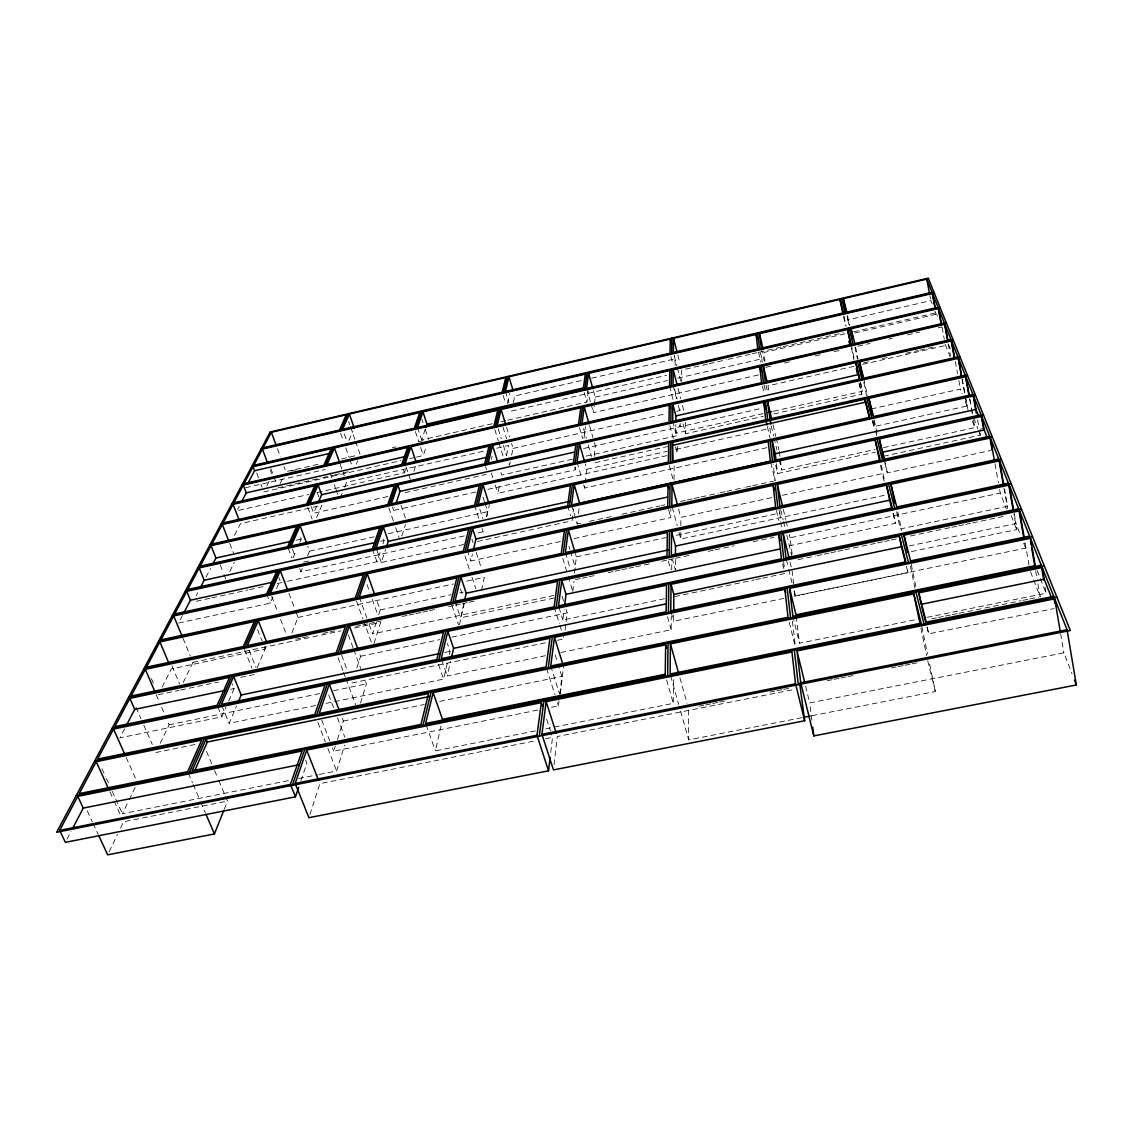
<?xml version="1.0" encoding="UTF-8"?>
<svg xmlns="http://www.w3.org/2000/svg" width="1133" height="1133" viewBox="0 0 1133 1133"><rect width="100%" height="100%" fill="white"/><g stroke="black" fill="none" stroke-linecap="round" stroke-linejoin="round"><path stroke-width="0.75" stroke-dasharray="5 3.75" d="M680.154 423.501L680.154 426.744L679.276 423.36M677.237 446.246L677.208 453.313L675.48 446.77M763.132 413.602L675.792 433.231L675.849 424.578M675.424 559.702L675.367 569.927L672.662 560.056M674.036 479.599L674.149 463.794M675.282 365.237L674.475 355.493M545.724 728.831L673.271 703.366L673.441 677.718M783.923 598.38L673.639 621.238L673.682 614.539M560.906 652.495L671.147 629.736L671.288 616.253M671.699 569.672L671.798 559.419M574.233 538.529L670.736 517.583L670.835 509.397M594.188 456.202L595.307 445.836L593.38 439.066M554.051 764.619L557.28 736.507L793.936 689.487M551.53 707.289L558.442 705.901L559.051 700.69M559.858 693.764L561.883 676.415L558.257 664.802M560.325 694.033L563.54 666.473M574.445 573.383L576.371 556.855L575.366 553.485M766.942 447.662L584.614 488.054L585.01 484.641M585.209 482.927L586.795 469.274L585.336 464.19M758.444 374.938L593.451 412.624L594.244 405.727M594.457 403.999L595.25 397.102L593.338 390.319M572.788 591.468L573.949 581.456M580.634 523.248L577.193 523.998L577.618 520.557M578.439 513.674L579.26 506.791M565.098 630.203L567.18 612.854L566.16 609.54M550.723 752.454L552.507 737.413L550.921 732.442M664.462 598.72L562.874 620.006L564.135 609.738M583.991 438.386L585.464 426.546M507.711 420.187L586.88 402.017L588.381 390.078M572.108 520.783L573.624 508.774M487.912 489.357L575.366 469.813L575.805 466.456M481.553 590.307L484.329 577.348L465.366 581.427M510.19 461.839L509.468 465.21L508.448 461.896M511.62 455.126L513.051 448.413L511.549 443.541M506.423 455.537L508.632 445.496L494.852 448.626M666.855 455.622L497.755 493.308L499.936 483.352M513.249 402.682L514.764 395.984L581.385 380.546M535.385 730.898L435.412 750.853L441.388 724.327M477.97 532.907L483.125 531.788L483.89 528.431M486.553 516.719L487.686 511.705L485.08 503.548M486.737 516.45L489.371 504.808M545.412 655.695L447.223 675.976L450.594 661.332M554.009 598.026L460.565 617.811L463.964 603.039M459.403 624.736L464.332 603.266M507.386 403.461L509.723 393.477M560.438 541.532L470.832 560.977L472.404 554.221M325.992 703.366L443.612 679.106L447.79 661.162M449.305 654.647L450.07 651.39L447.337 643.402M491.368 459.347L492.133 456.089M360.506 703.097L366.412 683.893L364.599 678.993M319.35 774.42L336.628 770.978L344.588 745.287M374.017 643.445L380.575 622.456L353.043 628.319M553.81 595.491L372.601 633.913L376.156 622.725M378.691 614.723L380.206 609.922L376.099 598.422M401.804 535.923L405.444 524.508M537.693 710.079L333.711 751.193L335.311 746.165M337.45 739.481L343.313 721.07L341.486 716.254M309.932 814.457L319.86 783.639L536.886 740.515M356.824 667.932L360.577 656.262L359.402 653.061M416.477 457.109L423.331 455.537L426.475 445.864M413.913 471.271L416.009 464.912M463.794 544.477L381.255 562.52L385.602 549.477M492.232 423.742L421.674 439.944L425.371 428.826M475.917 492.034L393.604 510.431L394.666 507.258M287.499 581.314L376.949 561.741L380.801 550.326M382.996 543.812L384.101 540.54L382.43 535.782M300.896 780.793L306.873 763.175L305.669 760.13M317.24 492.529L404.396 472.758L406.011 468.028M224.235 809.316L227.492 801.102L218.683 780.212M291.875 632.922L298.078 617.428L295.628 610.984M356.3 464.19L357.589 461.004M340.226 497.996L342.138 493.28M344.701 487.006L346.613 482.304L486.227 450.58M464.218 535.937L300.925 571.783L302.256 568.61M307.553 555.892L309.55 551.134L307.779 546.375M257.276 667.521L266.637 645.3M348.936 440.411L352.887 431.121M315.625 705.505L229.135 723.35L236.514 706.029M316.532 517.739L321.829 505.29L240.508 523.63L233.809 536.73M387.826 496.523L313.643 513.207L316.957 505.502M293.093 557.903L296.492 550.043M299.905 542.183L301.265 539.039L299.523 534.351M124.531 728.887L119.843 737.895L221.856 716.764L225.949 707.36M228.682 701.086L234.134 688.538L232.18 683.737M182.47 615.446L178.49 623.065L270.192 603.153L273.011 596.709M276.523 588.65L280.049 580.592L278.902 577.575M109.179 851.69L117.506 834.37M120.537 828.067L123.554 821.765L227.492 801.102M160.235 743.305L169.143 724.808L167.769 721.636M288.249 780.623L122.406 813.735L128.426 801.314M129.176 799.756L135.195 787.35M183.192 682.519L193.007 662.408L191.01 657.607M280.205 483.423L282.344 479.018M229.744 571.514L234.347 562.237M266.878 485.873L269.158 481.341M162.104 687.15L171.31 668.966L265.193 648.982L262.644 642.524M196.122 595.802L197.737 592.701M205.979 577.264L210.582 568.384M67.003 839.227L71.067 831.452M237.689 509.255L239.247 506.281M591.624 378.181L675.325 358.779M847.087 316.603L847.781 319.874L930.859 300.627L932.034 303.658M707.488 364.118L681.684 370.066L681.698 381.509M709.201 363.721L726.409 359.756M728.122 359.359L750.485 354.204M752.213 353.808L757.368 352.618M759.096 352.221L781.458 347.066M783.172 346.67L843.377 332.79M844.878 333.824L763.925 352.476L764.931 360.719M853.489 331.842L936.17 312.793L937.416 315.951M511.365 411.038L666.601 375.278M854.721 333.003L936.198 314.252L935.575 310.881M595.25 397.102L667.379 380.518M677.69 378.153L761.843 358.807L760.314 352.306M500.828 421.773L505.998 420.584M317.976 464.332L285.927 471.682L284.1 466.754M341.599 458.907L356.782 455.424M291.096 470.96L296.251 469.77M392.485 447.691L395.927 446.898M418.261 441.771L425.13 440.185M765.724 367.319L770.851 366.143M784.532 363.013L789.659 361.838M815.293 355.974L820.419 354.799M834.086 351.669L839.213 350.494M858.021 346.188L869.988 343.441M888.782 339.135L892.195 338.356M907.59 334.83L919.543 332.096M938.351 327.791L941.764 327.012M245.606 487.728L325.284 469.487M278.052 487.813L302.129 482.332M303.856 481.936L321.05 478.013M322.763 477.616L333.088 475.265M334.802 474.869L348.567 471.725M263.833 491.92L401.04 460.621M409.622 458.667L414.763 457.491M863.573 362.942L868.685 361.781M882.295 358.679L890.807 356.739M906.117 353.269L918.027 350.55M919.741 350.168L936.75 346.301M854.055 366.299L768.018 385.843L768.811 392.372M862.652 364.344L948.689 344.786L950.53 349.488M238.61 510.36L308.686 494.47M513.051 448.413L666.374 413.63M676.713 411.293L680.168 410.514L678.865 405.515M583.608 448.498L762.311 408.206M405.076 492.643L486.156 474.401M773.414 411.279L862.468 391.267L860.542 382.118M572.321 459.219L501.763 475.053L500.729 471.753M586.087 456.117L677.279 435.653L674.602 425.456M683.043 423.714L685.649 433.741L763.33 416.307M773.697 413.97L861.731 394.213L859.55 383.903M595.151 462.731L667.649 446.515M586.795 469.274L667.252 451.316M675.82 449.404L769.973 428.387L770.936 436.63M871.206 408.956L960.43 389.058L962.214 393.689M296.138 540.172L301.265 539.039M309.55 551.134L374.641 536.716M388.336 533.685L487.686 511.705M872.283 420.343L873.883 426.631L966.973 406.025L965.104 395.87M380.674 541.305L384.101 540.54M303.587 562.124L310.484 560.608M779.249 459.771L781.671 469.954L874.803 449.546M883.428 447.648L974.847 427.623L972.978 417.468M775.652 465.252L777.635 473.566L875.441 452.152M980.116 429.237L983.557 428.486M196.335 601.269L210.101 598.266M211.814 597.884L247.943 589.981M249.657 589.599L265.136 586.214M277.188 583.58L285.785 581.696M477.545 541.461L570.395 521.152M883.655 456.217L980.342 435.1L979.422 430.016M589.245 521.364L611.622 516.478M621.946 514.226L659.803 505.955M661.53 505.587L664.972 504.836M680.451 501.452L685.621 500.319M687.349 499.95L692.504 498.817M694.232 498.449L699.387 497.316M701.115 496.948L718.322 493.181M720.036 492.813L725.205 491.68M726.919 491.311L744.14 487.544M745.854 487.176L751.023 486.043M752.737 485.675L773.386 481.157M680.806 525.684L680.806 517.342L772.055 497.557M782.393 495.305L882.253 473.651L884.264 481.723M884.703 462.604L887.337 472.886L990.44 450.523M576.371 556.855L666.02 537.552M676.373 535.328L779.816 513.065L779.022 509.793M298.078 617.428L453.299 584.033M679.021 532.34L680.82 539.039L885.765 495.008M380.206 609.922L451.061 594.754M459.715 592.899L463.17 592.162M295.642 639.196L300.797 638.106M302.525 637.737L307.68 636.633M323.132 633.333L328.287 632.242M330.015 631.874L336.883 630.415M355.776 626.379L360.931 625.289M362.645 624.92L367.8 623.816M369.528 623.447L374.683 622.357M376.397 621.989L381.552 620.884M402.158 616.494L407.314 615.403M409.041 615.035L414.196 613.93M415.91 613.562L421.065 612.471M422.779 612.103L427.934 610.999M429.648 610.645L434.803 609.54M448.555 606.608L453.71 605.518M455.424 605.149L460.579 604.045M462.292 603.677L467.447 602.586M469.161 602.218L474.316 601.113M575.408 579.643L580.578 578.538M582.305 578.17L587.489 577.065M589.217 576.697L594.386 575.592M608.194 572.647L613.364 571.542M615.092 571.188L620.261 570.083M621.989 569.715L627.158 568.61M628.886 568.242L634.069 567.137M635.797 566.769L649.591 563.823M661.672 561.26L666.841 560.155M668.569 559.787L673.753 558.682M675.466 558.314L691.003 555M708.252 551.332L713.422 550.227M715.15 549.859L734.127 545.809M753.105 541.772L773.811 537.354M193.007 662.408L340.991 630.883M792.137 554.179L790.083 537.793L1000.255 493.067L1006.373 508.929M788.837 545.865L895.424 523.262L893.286 513.065M798.142 559.645L815.406 556.006M817.134 555.652L822.317 554.561M824.045 554.193L829.229 553.102M830.956 552.734L836.14 551.644M837.854 551.275L843.037 550.185M844.765 549.831L875.851 543.288M877.579 542.919L882.763 541.829M884.491 541.461L889.66 540.37M891.388 540.002L898.299 538.557M910.394 536.008L943.194 529.097M944.922 528.743L950.105 527.638M951.833 527.284L957.017 526.194M958.745 525.825L963.914 524.735M965.642 524.367L970.825 523.276M972.553 522.922L1003.64 516.379M158.28 694.727L178.887 690.379M180.6 690.025L218.386 682.066M240.72 677.364L254.458 674.475M360.577 656.262L439.774 639.621M451.826 637.086L567.18 612.854M909.19 545.936L1016.004 523.545L1020.479 535.003M230.707 689.261L234.134 688.538M674.786 596.553L753.997 579.954M755.711 579.586L760.88 578.51M762.608 578.142L784.985 573.454M911.428 551.601L1016.655 529.593L1013.908 514.113M444.887 652.466L450.07 651.39M351.995 682.944L546.828 642.468M557.167 640.315L564.064 638.885L562.506 633.814M169.143 724.808L319.69 693.58M333.527 690.719L366.412 683.893M793.978 590.93L795.168 595.887L1025.592 548.117L1024.685 542.99M794.261 596.241L908 572.661L906.712 566.514M155.787 752.539L197.269 744.041M343.313 721.07L424.195 704.542M439.689 701.384L561.883 676.415M792.888 616.253L799.459 643.232L916.724 619.454M927.077 617.343L1046.085 593.21L1044.952 586.625M931.567 618.845L936.736 617.797M938.464 617.443L943.633 616.394M945.361 616.055L950.53 615.007M952.258 614.653L957.427 613.604M959.155 613.25L1021.215 600.688M1022.943 600.334L1028.113 599.286M1029.826 598.932L1038.451 597.19M927.006 627.285L928.678 633.857L1054.03 608.619M298.616 778.555L317.622 774.774M698.863 706.241L704.06 705.208M705.802 704.868L711 703.82M712.728 703.48L717.925 702.446M719.667 702.106L724.865 701.072M769.944 692.107L775.142 691.073M776.884 690.719L782.082 689.685M783.809 689.346L789.021 688.312M827.161 680.721L832.358 679.687M834.1 679.347L839.298 678.313M841.026 677.959L846.238 676.925M847.966 676.585L853.163 675.551M891.317 667.96L896.515 666.926M898.242 666.586L903.454 665.553M905.182 665.213L910.38 664.179M912.122 663.825L917.319 662.791M545.568 738.801L552.507 737.413M811.865 720.291L809.713 702.942L1063.887 652.82L1071.988 673.724M680.607 711.156L688.708 739.863L801.612 717.741M812.035 715.688L935.362 691.527L928.947 660.78M87.241 810.874L92.354 821.864M93.076 823.436L98.189 834.426M109.873 791.726L113.484 799.629M114.192 801.215L120.679 815.448M101.956 768.74L105.61 776.785M106.332 778.385L108.527 783.2M112.181 791.245L122.406 813.735M126.202 757.453L136.045 779.532M136.031 707.36L140.974 718.648M143.792 725.106L152.261 744.48M151.326 678.525L153.408 683.383M156.198 694.699L158.917 701.03M161.651 707.374L164.37 713.719M188.347 773.258L192.468 782.832M193.148 784.433L200.017 800.394M200.697 801.994L205.512 813.168M171.989 665.963L179.552 683.907M206.461 751.278L211.885 764.138M214.604 770.567L218.003 778.612M183.022 638.375L190.344 655.993M217.805 706.978L221.856 716.764M221.997 706.029L229.135 723.35M249.147 650.342L255.987 667.535M244.53 649.606L251.965 668.258M220.199 564.843L223.371 572.845M224.008 574.445L225.92 579.246M1037.148 570.494L1046.085 593.21M935.008 311.221L936.198 314.252M229.716 543.415L233.412 552.847M257.559 629.608L262.006 640.91M1023.68 543.203L1025.592 548.117M945.262 344.361L949.992 356.527M973.714 418.049L977.935 428.897M978.544 430.455L980.342 435.1M1011.231 515.614L1016.655 529.593M317.891 722.557L325.383 741.917M327.876 748.375L336.628 770.978M266.637 593.961L270.192 603.153M965.189 401.394L966.973 406.025M972.341 421.108L974.847 427.623M1030.534 571.811L1040.179 596.836L1037.162 579.487M321.73 720.106L329.93 741.379M332.451 747.922L333.711 751.193M271.693 596.411L277.387 611.154M280.545 619.354L286.238 634.112M328.712 694.855L333.683 707.884M337.407 717.656L344.843 737.215M288.887 593.281L295.019 609.384M256.752 473.141L258.522 477.843M260.887 484.103L262.063 487.232M292.441 549.165L295.472 557.252M299.707 568.554L300.925 571.783M288.221 548.33L291.818 557.889M341.628 655.171L347.109 669.872M270.886 468.609L273.28 475.01M273.874 476.611L276.268 483.012M270.362 470.379L271.58 473.651M338.045 657.636L342.888 670.594M343.497 672.223L345.31 677.081M345.919 678.695L355.62 704.613M277.429 448.696L280.46 456.911M307.794 507.4L312.057 518.985M348.313 634.848L353.142 647.934M353.737 649.563L360.974 669.178M311.221 506.607L313.643 513.207M359.26 597.063L366.809 617.896M369.131 624.297L372.601 633.913M317.098 492.274L318.869 497.146M356.484 601.17L362.971 619.043M363.566 620.672L371.822 643.417M330.057 472.928L331.842 477.928M334.221 484.584L335.41 487.912M336.005 489.569L337.79 494.569M366.965 584.501L369.924 592.757M372.29 599.357L377.615 614.199M426.249 725.092L435.412 750.853M340.226 464.289L344.29 475.761M376.708 549.604L381.255 562.52M372.375 548.825L376.949 561.741M344.29 434.038L347.052 441.927M340.636 433.288L343.483 441.388M345.749 447.861L349.176 457.59M349.743 459.205L352.023 465.691M438.528 664.462L443.612 679.106M348.596 421.419L349.757 424.733M350.324 426.405L354.955 439.689M355.535 441.346L360.167 454.645M441.785 660.227L447.223 675.976M388.874 507.91L393.42 521.081M395.7 527.652L399.113 537.524M392.457 507.131L393.604 510.431M400.969 505.077L405.387 518.022M451.954 605.419L458.483 624.779M403.306 469.501L404.396 472.758M455.013 601.297L460.565 617.811M406.096 466.938L408.177 473.098M408.701 474.642L410.259 479.259M460.494 588.948L463.128 596.864M417.553 427.509L421.674 439.944M415.358 431.475L418.559 441.105M420.683 447.521L423.331 455.537M467.292 550.199L470.832 560.977M421.958 419.281L423.062 422.623M425.272 429.336L428.571 439.406M464.969 555.949L469.813 570.635M471.951 577.164L475.718 588.594M471.923 539.223L472.999 542.537M476.242 552.493L481.1 567.406M479.811 509.071L482.828 518.489M546.658 719.2L550.383 730.785M474.571 505.191L478.848 518.489M482.049 528.46L483.125 531.788M482.998 497.019L484.556 501.905M550.751 665.992L559.603 694.104M485.59 466.754L486.51 469.657M546.63 668.569L554.844 694.543M557.408 702.658L558.442 705.901M491.396 473.127L492.982 478.183M495.107 484.91L497.755 493.308M555.142 654.846L557.733 663.145M494.838 429.634L498.378 441.034M498.888 442.677L503.449 457.35M559.008 607.444L562.874 620.006M502.953 427.028L506.564 438.783M554.15 606.806L559.376 623.688M559.9 625.374L561.982 632.129M498.237 428.883L501.31 438.797M503.349 445.396L506.409 455.296M562.11 596.298L563.625 601.269M506.578 427.311L509.567 437.055M505.417 391.48L508.887 402.895M503.165 395.474L505.63 403.56M562.789 558.413L567.789 574.941M568.299 576.584L572.292 589.811M565.409 552.564L570.281 568.709M568.893 546.064L569.913 549.448M570.423 551.148L575.507 568.1M567.661 505.814L570.621 515.798M571.57 504.95L577.193 523.998M574.573 467.093L575.366 469.813M577.094 462.179L581.796 478.353M583.679 484.825L584.614 488.054M583.509 428.486L586.342 438.386M588.225 444.986L591.539 456.528M579.473 427.509L582.659 438.598M589.528 425.541L592.899 437.38M586.611 388.477L590.718 402.966M591.171 404.58L593.451 412.624M666.643 679.998L673.271 703.366M584.161 392.443L586.88 402.017M670.594 675.693L678.695 704.4M679.913 677.775L687.037 703.225M671.175 612.33L673.639 621.238M667.521 616.692L671.147 629.736M668.399 561.161L670.736 569.687M668.597 509.652L670.736 517.583M672.28 507.258L677.222 525.655M669.263 465.351L673.144 479.882M678.61 509.142L680.806 517.342M672.676 421.363L675.792 433.231M669.858 425.47L673.314 438.57M669.532 386.07L673.526 401.323M674.532 388.86L677.137 398.844M673.044 385.277L676.514 398.646M678.256 405.331L679.998 412.015M674.248 355.861L676.883 366.058M677.322 367.758L680.834 381.368M670.892 356.569L673.059 364.939M678.044 388.463L680.692 398.66M682.448 405.472L684.219 412.27M677.817 355.026L679.956 363.381M847.781 319.874L849.368 326.063M906.372 566.174L908 572.661M860.386 382.94L862.468 391.267M892.96 513.362L895.424 523.262M858.998 383.166L861.731 394.213M927.715 660.723L935.362 691.527M789.29 622.385L795.168 646.362M805.605 686.159L809.713 702.942M786.387 559.532L788.384 567.803M788.78 569.446L792.378 584.316M782.62 563.71L783.809 568.582M780.708 509.666L783.158 519.877M783.569 521.577L785.211 528.389M786.84 535.201L791.74 555.623M790.013 562.053L791.231 567.123M776.417 510.516L778.824 520.514M767.338 426.546L770.114 438.202M783.3 509.425L785.693 519.438M786.09 521.095L787.69 527.78M789.29 534.45L790.083 537.793M770.808 462.788L775.114 480.789L773.188 464.148M764.081 385.022L766.05 393.349M773.032 424.733L775.793 436.389M776.19 438.06L778.938 449.73M762.353 386.07L764.364 394.539M771.205 425.824L773.627 436.007M774.023 437.706L776.841 449.589M761.234 348.157L764.605 362.532M758.529 352.264L760.866 362.192M766.007 385.234L767.607 392.004M844.014 316.277L846.124 326.233M843.547 316.56L845.374 325.143M863.7 378.195L867.34 395.502M872.792 421.448L873.883 426.631M863.785 382.175L866.632 395.757M881.318 465.309L884.576 480.831M855.557 347.01L858.078 359.019M880.468 465.196L882.253 473.651M854.919 347.25L857.398 359.048M847.47 315.484L849.58 325.468M851.209 344.418L854.466 359.869M851.393 348.086L853.9 359.883M921.837 626.606L927.53 653.939M897.789 512.074L901.67 530.683M896.642 511.776L900.239 528.984L1007.605 506.281L1004.603 489.442M920.931 628.164L926.652 655.582M884.476 459.205L887.337 472.886M874.237 419.861L877.381 434.888M873.529 420.555L875.327 429.095M875.682 430.809L876.758 435.936M927.304 627.172L928.678 633.857M911.258 564.305L916.215 588.183M910.394 566.118L915.039 588.452M929.91 295.671L930.533 298.97M948.264 343.922L950.53 356.088M942.075 327.295L944.299 339.249M962.257 378.861L965.104 394.284M965.415 395.998L967.95 409.721M961.974 378.932L964.792 394.171M955.331 361.512L957.555 373.564M958.83 380.447L960.43 389.058M977.567 419.861L979.11 428.331M969.933 399.156L972.794 414.763M969.579 398.858L971.123 407.314M971.434 409.013L972.68 415.783M994.986 463.794L998.4 482.743M999.632 489.626L1000.255 493.067M1014.233 513.504L1016.004 523.545M1003.951 487.997L1007.605 508.462M1025.167 543.089L1029.033 565.155M1035.647 570.805L1036.851 577.745M1060.63 633.659L1063.887 652.82M779.334 451.387L780.184 458.143M780.396 459.828L781.671 469.954M792.052 570.508L793.709 584.033M794.545 590.803L795.168 595.887M796.202 616.479L799.459 643.232M776.445 463.652L777.635 473.566M761.843 358.807L762.24 362.135M779.816 513.065L782.237 533.785M792.434 621.224L795.38 646.405M783.654 561.826L784.602 570.14M688.467 710.065L688.708 739.863M685.578 422.283L685.649 433.741M680.82 532.354L680.82 539.039"/><path stroke-width="1.5" d="M675.863 421.108L675.891 415.91L672.846 404.269L855.783 362.645L859.89 379.059L672.676 421.363L672.846 404.269M675.438 554.589L675.495 546.064L671.557 531.547L886.516 485.193L892.223 507.952L671.317 555.113L671.557 531.547M673.71 611.197L673.823 594.457L671.033 584.288L899.29 536.164L905.749 561.897L670.764 610.843L671.033 584.288M673.059 462.434L672.464 442.337L864.946 399.213L869.521 417.426L672.28 461.258L672.464 442.337M670.424 643.841L670.113 673.993L921.115 623.192L913.779 593.89L670.424 643.841L678.497 672.676M672.039 484.527L671.827 505.587L880.228 460.125L875.129 439.831L672.039 484.527L677.293 504.213M673.2 369.74L673.044 385.277L851.209 344.418L847.47 329.533L673.2 369.74L677.166 385.05M673.512 338.3L673.37 352.462L843.32 312.963L839.921 299.409L673.512 338.3L676.953 351.669M667.649 675.792L668.059 643.105M668.442 612.471L668.81 583.679M669.15 556.586L669.461 531.051M669.773 506.933L670.056 484.117M670.325 462.491L670.58 441.997M670.821 422.51L671.062 403.985M671.288 386.339L671.487 369.514M671.699 353.454L671.883 338.101M665.666 644.819L665.213 674.985L425.668 723.477L433.103 692.546L665.666 644.819L666.586 648.076M668.059 485.406L667.734 506.479L467.292 550.199L472.518 528.431L668.059 485.406L668.895 488.521M669.249 405.09L668.994 422.198L488.224 463.043L492.487 445.311L669.249 405.09L670.141 408.475M670.24 339.064L670.028 353.227L505.417 391.48L508.944 376.751L670.24 339.064L671.515 343.993M542.41 705.944L541.347 702.63L306.661 750.074L295.189 783.455L308.898 817.7L548.542 770.822L550.128 757.467M564.546 606.311L566.018 594.343L561.798 580.493L778.668 534.238L780.198 540.597M541.928 734.297L546.148 701.653L791.953 651.957L795.536 683.794L804.685 720.758L553.456 769.902L541.928 734.297L795.536 683.794M554.462 637.327L550.751 665.992L788.03 617.244L784.886 589.372L554.462 637.327L563.03 664.859M561.798 580.493L558.527 605.886L781.444 558.852L778.668 534.238M568.341 529.932L565.409 552.564L775.609 507.187L773.145 485.306L568.341 529.932L574.87 551.799M574.19 484.655L571.57 504.95L770.412 461.159L768.202 441.573L574.19 484.655L579.671 503.349L771.077 461.202M579.459 443.867L577.094 462.179L765.752 419.89L763.769 402.257L579.459 443.867L584.84 462.505M584.231 406.945L582.079 423.544L761.56 382.685L759.761 366.724L584.231 406.945L589.047 423.855M588.565 373.352L586.611 388.477L757.75 348.964L756.108 334.447L588.565 373.352L592.871 388.619M539.266 736.209L543.911 700.831M548.273 667.705L552.352 636.633M556.19 607.43L559.815 579.926M563.228 553.98L566.443 529.451M569.502 506.253L572.392 484.258M575.139 463.383L577.745 443.541M580.223 424.648L582.589 406.662M584.855 389.511L587.007 373.125M548.542 770.822L536.971 735.289L541.347 702.63M451.713 656.46L453.597 648.317L447.804 631.336L666.558 585.223L666.162 611.806L441.247 658.655L447.804 631.336M464.714 599.754L466.229 593.196L460.848 576.994L667.351 532.453L666.997 556.048L455.013 601.297L460.848 576.994M473.197 550.836L475.945 539.011L472.518 528.431M482.998 484.782L478.296 504.369L668.399 462.122L668.682 443.187L482.998 484.782L488.847 503.137M501.098 409.466L497.217 425.583L669.532 386.07L669.773 370.533L501.098 409.466L505.573 424.068M423.006 725.29L431.135 691.753M438.754 660.284L445.935 630.684M452.69 602.784L459.063 576.456M465.096 551.559L470.818 527.978M476.228 505.615L481.369 484.386M486.269 464.204L490.915 444.986M495.362 426.659L499.596 409.183M503.633 392.485L507.513 376.524M386.679 546.205L388.307 541.319L383.336 527.043L570.381 485.505L567.661 505.814L376.142 547.99L383.336 527.043M425.909 427.24L426.957 424.054L422.949 411.817L585.279 374.117L583.254 389.256L417.553 427.509L422.949 411.817M395.743 504.086L400.048 491.382L397.825 484.882L575.833 444.688L573.383 463.015L391.324 503.817L397.825 484.882M295.458 796.811L290.459 784.39L302.072 751.009L77.766 796.357L59.681 830.362L65.388 842.343L295.458 796.811L298.715 787.208M329.321 684.176L319.209 713.563L546.106 666.955L549.944 638.261L329.321 684.176L339.05 709.839M349.375 625.813L340.41 651.9L554.15 606.806L557.549 581.399L349.375 625.813L357.631 648.246M367.276 573.751L359.26 597.063L561.288 553.456L564.319 530.811L367.276 573.751L374.329 593.48M410.982 446.657L405.062 463.85L578.552 424.351L580.776 407.738L410.982 446.657L415.981 461.655M292.328 785.353L304.834 749.196M316.546 715.291L327.564 683.44M337.931 653.458L347.704 625.189M356.937 598.493L365.676 573.227M373.947 549.307L381.793 526.604M389.256 505.035L396.352 484.513M403.107 464.969L409.551 446.331M415.698 428.557L421.575 411.548M98.911 835.998L107.663 854.834L214.434 833.93L223.583 810.945M238.525 701.299L241.202 694.996L233.695 676.472L443.513 632.242L436.842 659.576L221.346 704.457L233.695 676.472M318.288 502.429L321.616 494.724L318.09 484.995L489.003 446.105L484.669 463.85L310.017 503.307L318.09 484.995M194.791 770.539L207.282 742.03L206.064 739.141L428.557 693.481L420.994 724.426L192.128 770.752L206.064 739.141M258.282 620.7L247.277 645.654L450.863 602.189L456.811 577.872L258.282 620.7L266.666 642.071M280.29 570.735L270.419 593.125L463.355 551.049L468.68 529.281L280.29 570.735L287.655 590.052M300.132 525.74L291.223 545.936L474.571 505.191L479.358 485.59L300.132 525.74L306.604 543.203M334.433 447.917L327.083 464.601L493.832 426.362L497.769 410.231L334.433 447.917L339.659 462.661M349.361 414.041L342.633 429.308L502.174 392.245L505.771 377.501L349.361 414.041L354.218 428.019M189.296 772.564L204.45 738.305M218.711 706.1L232.138 675.764M244.799 647.141L256.78 620.105M268.11 594.499L278.845 570.239M289.042 547.211L298.73 525.315M307.949 504.482L316.744 484.627M325.114 465.691L333.13 447.606M340.778 430.328L348.1 413.786M200.159 588.041L204.195 580.266L199.224 567.93L379.668 527.865L372.375 548.825L187.766 589.472L199.224 567.93M212.891 563.951L215.964 558.031L211.05 545.695L296.605 526.533L287.626 546.743L200.159 566.174L211.05 545.695M72.682 828.336L83.233 808.112L298.206 764.917M126.882 724.398L134.714 709.385L225.566 690.337M241.584 501.806L246.258 492.869L243.283 485.094L407.639 447.422L401.649 464.629L233.851 502.825L243.283 485.094M184.07 612.401L190.429 600.221L186.789 591.313L276.594 571.556L266.637 593.961L174.723 614.001L186.789 591.313M248.056 483.083L254.585 470.719L253.056 466.697L331.218 448.668L323.797 465.351L244.048 483.649L253.056 466.697M96.206 761.688L79.225 793.61L187.653 771.658L201.716 740.033L96.206 761.688L108.442 788.568M113.541 729.071L97.565 759.11L314.776 714.484L325.001 685.068L113.541 729.071L124.8 754.309M129.884 698.353L114.83 726.65L217.139 705.335L229.574 677.336L129.884 698.353L134.714 709.385M145.307 669.348L131.102 696.059L336.232 652.778L345.296 626.676L145.307 669.348L154.839 691.527M159.895 641.915L146.454 667.181L243.283 646.504L254.387 621.535L159.895 641.915L168.619 662.593M173.703 615.941L160.971 639.862L355.309 597.912L363.41 574.601L173.703 615.941L182.356 636.774M222.309 524.522L211.942 544.024L387.741 504.624L394.326 485.675L222.309 524.522L228.484 540.257M233.044 504.341L223.159 522.936L306.576 504.086L314.733 485.76L233.044 504.341L238.638 518.801M262.417 449.107L253.792 465.323L414.296 428.26L419.748 412.568L262.417 449.107L267.303 462.207M271.368 432.268L263.111 447.79L339.489 430.044L346.287 414.763L271.368 432.268L276.211 445.411M846.054 311.702L843.306 298.616L926.794 279.115L932.091 292.342L935.249 309.196M932.091 292.342L846.776 312.156L843.306 298.616M261.213 448.81L934.059 292.498M938.082 307.326L761.234 348.157L759.521 333.654L932.53 293.461L938.082 307.326L941.452 325.369M426.957 424.054L583.651 387.868M251.852 466.371L940.121 307.496M853.149 338.824L851.01 328.712L938.549 308.516L944.37 323.047L947.613 340.438M254.585 470.719L330.963 453.115M944.37 323.047L854.834 343.582L851.01 328.712M242.051 484.74L946.466 323.245M950.969 339.56L765.214 381.849L763.33 365.902L944.865 324.293L950.969 339.56L954.255 357.235M246.258 492.869L405.189 456.585M231.798 503.958L953.122 339.773M863.063 378.776L859.494 361.795L951.493 340.863L957.923 356.909L961.662 377.232M321.616 494.724L486.963 457.265M675.891 415.91L858.304 374.626L859.55 379.612M957.923 356.909L863.7 378.195L859.494 361.795M221.048 524.112L960.133 357.164M770.808 424.124L767.523 401.408L958.461 358.283L965.231 375.179L968.956 395.474M400.048 491.382L574.318 452.138M768.273 412.44L771.7 411.676M769.604 419.026L965.231 375.179M209.761 545.242L967.511 375.462M872.452 415.429L868.869 398.334L965.812 376.623L972.935 394.44L976.334 413.078M673.214 445.184L865.57 402.158L869.733 418.757M215.964 558.031L291.025 541.319M972.935 394.44L873.529 416.533L868.869 398.334M197.921 567.449L975.286 394.751M981.065 414.763L774.462 460.267L772.154 440.695L973.544 395.969L981.065 414.763L983.557 428.486M776.048 460.352L775.255 453.738L975.995 409.41L978.515 415.769M204.195 580.266L375.533 542.438M388.307 541.319L569.531 501.338M185.472 590.789L983.501 415.103M881.729 450.651L879.279 438.924L981.716 416.377L989.661 436.262L992.168 450.155M190.429 600.221L273.152 582.093M475.945 539.011L667.521 497.061M987.254 437.749L984.18 429.988L882.083 452.322L883.839 459.177M989.661 436.262L884.476 459.205L879.279 438.924M172.358 615.375L992.182 436.63M998.768 459.007L779.901 506.267L777.309 484.386L990.341 437.961L998.768 459.007L1003.031 482.885M158.521 641.306L1001.36 459.431M894.843 503.165L890.892 484.244L999.49 460.819L1008.427 483.154L1013.001 508.958M675.495 546.064L889.66 500.177L892.138 510.077M466.229 593.196L668.442 549.916M1008.427 483.154L896.727 506.989L890.892 484.244M143.919 668.682L1011.118 483.607M1018.68 508.788L785.99 557.889L783.087 533.289L1009.191 485.066L1018.68 508.788L1023.496 536.15M566.018 594.343L780.396 548.91M128.482 697.631L1021.47 509.312M903.964 535.187L1019.502 510.827L1029.614 536.093L910.55 560.892L903.964 535.187L907.533 552.366M673.823 594.457L901.5 546.701L905.564 562.931M453.597 648.317L666.218 603.861M241.202 694.996L439.717 653.543M112.11 728.292L1032.503 536.674M1041.255 565.211L792.888 616.253L789.588 588.395L1030.478 538.274L1041.255 565.211L1043.805 580.039M94.761 760.838L1044.272 565.849M1051.254 596.964L1044.187 579.19L921.129 604.314L918.75 592.871L1042.19 567.534L1053.718 596.355L1054.88 603.167M207.282 742.03L429.605 696.483M664.859 674.333L442.507 719.356L433.103 692.546M1053.718 596.355L926.256 622.144L918.75 592.871M76.308 795.423L1056.848 597.063M796.981 650.937L1054.71 598.833L1067.059 629.707L1076.35 684.969L813.806 735.912L800.734 682.76L796.981 650.937L804.784 682.802M59.681 830.362L290.459 784.39M295.189 783.455L536.971 735.289M800.734 682.76L1067.059 629.707M803.339 717.387L810.293 716.028M77.766 796.357L83.233 808.112M206.192 814.769L214.434 833.93M306.661 750.074L318.6 780.439M1074.481 680.154L1076.35 684.969M546.148 701.653L556.218 733.178M492.487 445.311L497.642 461.839M508.944 376.751L512.824 389.582M921.54 605.957L925.746 622.371M841.465 298.461L845.19 313.147M849.084 328.513L853.177 344.63M857.469 361.554L861.972 379.328M866.717 398.037L871.716 417.751M876.999 438.556L882.565 460.536M888.47 483.791L894.73 508.448M901.358 534.634L908.425 562.506M915.96 592.205L924.004 623.929M849.169 341.415L849.948 344.559L849.283 341.146M799.629 683.185L804.685 720.758M784.886 589.372L785.707 592.729M789.588 588.395L796.003 614.794L1035.236 565.636L1030.478 538.274M773.145 485.306L774.321 490.207M783.087 533.289L789.191 558.668M765.752 419.89L766.942 424.889M777.309 484.386L782.506 506.083M759.761 366.724L760.937 371.709M767.523 401.408L771.856 419.734M763.769 402.257L765.313 408.786M772.154 440.695L775.255 453.738M759.521 333.654L763.132 349.049M756.108 334.447L757.255 339.319M763.33 365.902L767.239 382.515M839.921 299.409L842.825 313.133M886.516 485.193L889.66 500.177M875.129 439.831L879.406 460.125M864.946 399.213L865.57 402.158M855.783 362.645L858.304 374.626M856.293 368.452L857.384 373.607M847.47 329.533L850.685 344.701M913.779 593.89L919.854 623.023M899.29 536.164L901.5 546.701M932.53 293.461L935.263 307.964M926.794 279.115L929.598 294.014M944.865 324.293L947.726 339.659M938.549 308.516L941.424 323.882M958.461 358.283L961.945 377.147M951.493 340.863L954.694 358.07M973.544 395.969L975.995 409.41M965.812 376.623L969.31 395.7M981.716 416.377L984.18 429.988M990.341 437.961L994.377 460.352M1009.191 485.066L1013.638 510.162M999.49 460.819L1003.696 484.4M1019.502 510.827L1024.274 537.991M1030.52 541.305L1031.115 544.775M1031.724 548.245L1034.741 565.594M1042.19 567.534L1044.187 579.19M1054.71 598.833L1060.332 631.931M812.729 727.244L813.806 735.912M757.75 333.456L759.563 349.176M761.461 365.662L763.458 382.954M765.554 401.11L767.763 420.216M770.086 440.34L772.536 461.556M775.128 483.961L777.861 507.655M780.764 532.779L783.838 559.419M787.109 587.758L790.593 617.938M794.318 650.172L798.298 684.644M270.178 431.999L56.65 832.259L1070.331 630.5L928.295 278.166L270.178 431.999"/></g></svg>
